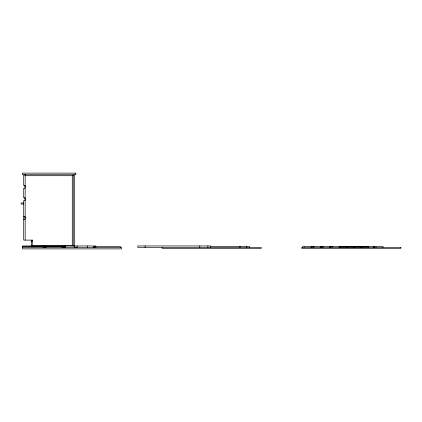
<?xml version="1.0" encoding="UTF-8"?>
<svg xmlns="http://www.w3.org/2000/svg" width="422" height="422" viewBox="0 0 422 422"><rect width="100%" height="100%" fill="white"/><g stroke="black" fill="none" stroke-linecap="round" stroke-linejoin="round"><path stroke-width="0.63" d="M23.706 219.324C24.603 219.266 25.526 220.801 24.924 217.293L25.167 217.293M42.886 246.664L43.45 246.263L43.276 245.957M61.802 246.664L62.372 246.263L62.198 245.957M46.162 247.06L45.471 247.419M65.083 247.06L64.387 247.419M45.877 245.957L45.697 246.263L46.267 246.664M64.793 245.957L64.619 246.263L65.188 246.664M77.057 245.957C76.593 246.279 78.328 247.281 76.651 247.176L76.651 247.419M25.167 174.988L23.706 174.988L23.706 185.543C24.028 186.033 25.03 184.25 24.924 185.949L25.167 185.949M25.167 175.716L73.238 175.716M25.167 186.113L24.924 186.113C25.383 189.103 24.761 188.46 23.711 188.091L23.706 197.802C24.028 198.293 25.03 196.515 24.924 198.208L25.167 198.208M25.167 198.372L24.924 198.372C25.505 201.742 24.624 200.439 23.706 200.403L23.706 240.113L32.557 240.113M23.701 203.003L21.1 203.003L21.1 204.058L23.701 204.058M25.167 217.13L24.924 217.13C25.035 215.463 24.022 217.177 23.706 216.723M31.26 241.089L32.557 241.089M32.23 245.794L73.238 245.794M22.487 246.448L65.283 246.448L65.283 247.419M92.998 246.448L94.301 246.448M95.604 246.448L120.339 246.448L120.339 247.419M210.504 246.448L249.37 246.448L249.37 247.419M339.995 246.933L346.494 246.933M347.306 246.933L353.8 246.933M354.612 246.933L361.111 246.933M361.923 246.933L368.417 246.933M22.487 247.419L121.557 247.419L121.557 248.88L22.487 248.88L22.487 245.957L93.378 245.957L93.378 247.419M74.457 245.957C74.515 246.854 72.985 247.777 76.487 247.176L76.487 247.419M61.907 247.06L64.228 247.419M42.991 247.06L45.307 247.419M383.034 247.419L383.034 246.448L376.54 246.448L376.54 246.933L375.564 246.933L375.564 246.448L313.604 246.448L313.604 246.933M374.509 246.448L374.509 247.419M373.697 246.448L373.697 247.419M368.417 246.448L368.417 247.419M361.923 246.448L361.923 247.419M361.111 246.448L361.111 247.419M354.612 246.448L354.612 247.419M353.8 246.448L353.8 247.419M347.306 246.448L347.306 247.419M346.494 246.448L346.494 247.419M339.995 246.448L339.995 247.419M339.183 246.448L339.183 247.419M332.689 246.448L332.689 246.933L331.713 246.933L331.713 246.448M330.658 246.448L330.658 247.419M329.846 246.448L329.846 247.419M323.352 246.448L323.352 246.933L322.376 246.933L322.376 246.448M321.321 246.448L321.321 247.419M320.509 246.448L320.509 247.419M314.01 246.448L314.01 246.933L313.034 246.933L313.034 246.448L304.673 246.448L304.673 246.933L302.643 246.448L302.643 247.419M311.979 246.448L311.979 247.419M311.167 246.448L311.167 247.419M246.775 246.448L246.775 247.419M240.276 246.448L240.276 246.933L239.306 246.933L239.306 246.448M210.478 247.419L210.478 245.957L137.799 245.957L137.799 247.419L261.229 247.419L261.229 248.394L162.159 248.394L162.159 247.419M207.898 245.957L207.898 247.419M199.775 245.957L199.775 247.419M145.105 245.957L145.105 247.419M95.815 247.419L95.815 245.957L94.19 245.957L94.19 247.419M87.612 245.957L87.612 247.419M74.699 174.74L74.699 246.11M73.238 174.74L73.238 246.11M72.267 175.716L72.267 245.794M32.23 240.113L32.23 246.153M31.26 240.113L31.26 246.2M25.167 174.74L25.167 240.113M75.839 173.12L22.487 173.12L22.487 174.74L75.839 174.74L75.839 173.12M400.9 247.419L301.83 247.419L301.83 248.394L400.9 248.394L400.9 247.419"/></g></svg>
